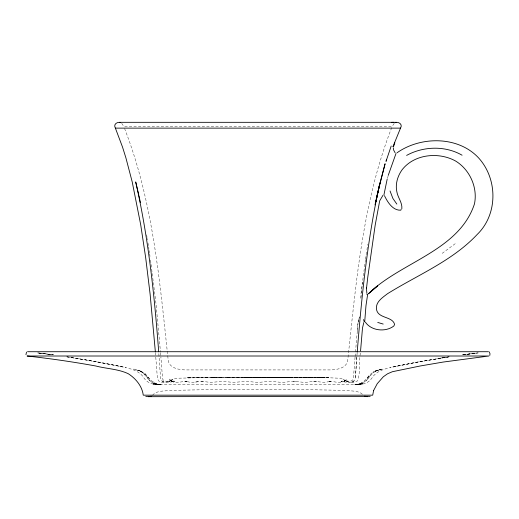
<?xml version="1.0" encoding="UTF-8"?>
<svg xmlns="http://www.w3.org/2000/svg" width="519" height="519" viewBox="0 0 519 519"><rect width="100%" height="100%" fill="white"/><g stroke="black" fill="none" stroke-linecap="round" stroke-linejoin="round"><path stroke-width="0.39" stroke-dasharray="2.6 1.95" d="M360.906 298.419L361.049 293.462L365.428 259.831M360.919 297.53L362.424 282.342M357.15 352.901L355.398 377.566C354.814 384.547 345.699 382.172 341.002 381.199L344.811 380.946L344.155 381.173L346.03 379.733C341.969 384.702 334.651 381.335 329.273 381.199L330.979 381.296L329.461 381.53L331.083 381.173L324.816 382.464L312.685 381.199M355.398 377.566L356.962 355.249M355.054 357.117L353.361 378.961L352.602 380.142L351.162 380.946L349.209 381.296L345.109 380.706L347.762 381.4L345.109 380.706M355.106 356.456L358.039 322.753M360.4 353.043C358.642 362.119 360.926 372.623 357.241 381.043C353.75 383.281 349.209 382.568 345.641 380.849M357.241 331.005L357.967 323.123L358.752 319.86M365.519 259.189L366.816 250.495M366.933 249.71L367.783 244.313M359.154 318.069L359.446 316.726M358.901 319.211L359.349 317.258M358.162 322.228L358.863 319.412M387.472 178.387L388.069 176.136M391.735 127.603C362.82 201.21 356.274 281.253 347.84 359.18C347.548 368.704 335.722 370.073 328.391 369.917L187.567 369.917C180.229 370.073 168.409 368.704 168.111 359.18C159.683 281.253 153.131 201.21 124.223 127.603M346.251 379.233L346.03 379.733M378.111 370.105L372.927 372.253L378.091 370.105C369.223 372.83 366.81 385.221 356.332 384.566L359.485 383.989L362.509 382.471L359.485 383.989L356.689 384.566C364.299 383.995 367.4 376.165 372.908 372.253M367.42 377.864L369.119 375.542M370.287 375.503L366.167 380.725L368.25 378.228M152.437 395.335C156.855 390.093 164.731 391.32 170.809 390.392L201.813 389.775L314.138 389.775L345.141 390.392C350.909 391.255 357.98 390.243 362.651 394.401M394.239 123.34L392.299 126.214L123.658 126.214L121.712 123.34M442.162 253.369L455.708 243.327M359.485 383.989L355.041 384.566L359.907 384.066L363.514 382.698L359.764 384.079L355.048 384.566M155.421 352.609L157.348 377.566C159.022 387.602 171.101 379.551 176.479 378.241L201.794 377.65M169.097 381.413L172.976 379.162L169.097 381.413L170.842 380.706L166.742 381.296L164.789 380.946L163.349 380.142L162.59 378.961L160.884 356.955M354.12 380.907L351.908 382.075L353.861 381.043M351.908 382.075L352.239 381.913M375.114 371.215L382.114 369.08L375.568 371.007L379.778 369.71M363.482 382.737L359.764 384.079L354.607 384.566L359.907 384.066M344.155 381.173L344.811 380.946M375.561 371.007L382.114 369.08M168.188 381.4L170.842 380.706M203.266 381.199L191.135 382.464L184.868 381.173L186.49 381.53L184.972 381.296L186.678 381.199C181.3 381.335 173.982 384.702 169.921 379.733L171.795 381.173L171.14 380.946L174.948 381.199C170.213 382.166 161.266 384.579 160.514 377.566L158.756 352.609M171.997 381.737L174.948 381.199M449.11 356.819L416.446 362.262L392.358 367.056L416.446 362.262L448.721 356.845M449.337 356.761L416.64 362.262L390.541 367.523L390.891 367.452C383.703 369.093 375.782 371.5 371.792 378.247C368.711 383.016 362.917 384.644 357.52 384.566L362.859 384.079L357.494 384.566L158.457 384.566C153.053 384.644 147.247 383.022 144.165 378.247C140.169 371.5 132.254 369.093 125.066 367.452L125.416 367.523L99.505 362.262L67.23 356.845M440.346 358.104L448.916 356.858M462.935 354.821L478.025 352.894M462.656 354.827L476.461 353.076M462.682 354.814L477.791 352.965M195.553 382.055L198.102 381.737M464.246 354.594L478.291 352.926M316.733 381.53L313.995 381.296L305.243 382.464L293.19 381.296L282.446 382.464L269.99 381.296L257.975 382.464L245.967 381.296L233.511 382.464L222.761 381.296L210.714 382.464L201.956 381.296L199.225 381.53M244.118 377.767L328.864 377.767L339.647 378.241L342.988 379.162M188.3 377.767L215.346 377.592M211.136 377.767L229.885 377.592M311.387 377.767L226.556 377.767L328.864 377.767L314.157 377.65M221.366 377.592L194.262 377.767M275.634 377.592L289.394 377.767L187.087 377.767L190.707 377.767M212.226 377.592L303.725 377.592M204.564 377.767L207.743 377.767M321.689 377.767L306.223 377.65M294.584 377.592L327.651 377.767M286.066 377.592L304.815 377.767M257.975 377.566L271.839 377.767M293.19 381.296L296.232 381.53M152.969 384.079L158.438 384.566L153.099 384.079M160.909 384.566L156.05 384.066L152.437 382.698L156.05 384.066L160.903 384.566L156.466 383.989L159.262 384.566L156.44 383.969L153.442 382.471L156.472 383.989L159.618 384.566C149.018 385.319 146.747 372.804 137.859 370.105L144.652 373.323L150.782 380.271L156.44 383.969M156.057 384.066L161.351 384.566M37.932 352.894L53.269 354.814M37.66 352.926L53.301 354.827L38.159 352.965M39.489 353.076L53.055 354.814M341.002 381.199L342.423 381.4M66.847 356.819L99.505 362.262L123.6 367.056L87.354 360.102L66.704 356.819M136.179 369.71L133.844 369.08L143.023 372.253L137.859 370.105M137.937 370.203L140.39 371.007M171.14 380.946L171.802 381.173M152.476 382.737L156.187 384.079M164.043 382.075L161.831 380.907M142.79 372.752L145.67 375.503L149.783 380.725L147.701 378.228M144.652 373.323L150.776 380.271M169.629 379.065L170.024 379.979M146.605 234.86L147.104 237.812M147.227 238.552L147.474 240.031M147.96 243.041L148.447 246.077M148.564 246.836L148.927 249.114M149.161 250.671L149.511 253.006M149.628 253.785L150.095 256.899M150.549 260.071L156.011 303.79L160.514 352.317M160.579 353.082L160.767 355.385M346.854 381.413L342.975 379.162L346.854 381.413"/><path stroke-width="0.78" d="M25.95 354.698L26.521 352.064M394.823 142.803L393.512 146.773L393 146.533L401.174 126.519L401.09 124.943L400.136 123.554L398.488 122.601L396.542 122.322L119.409 122.322L117.463 122.601L115.821 123.554L114.868 124.943L114.777 126.519L122.503 147.013L125.877 157.77L132.215 181.922L140.701 224.74L145.677 257.677L150.108 294.124L155.363 351.804M357.215 352.122C361.724 295.408 367.536 238.604 379.908 182.993L375.847 201.872L380.038 182.993L385.098 163.745L377.514 193.36M360.569 350.857L362.489 328.021L363.787 322.546M401.829 208.826C402.51 202.637 397.716 197.531 396.808 191.569C395.231 184.05 397.586 176.175 401.94 169.998C414.052 154.065 438.568 151.658 455.461 160.948C469.747 169.525 477.889 187.534 474.463 203.902C459.068 250.975 400.558 261.985 368.334 293.89L377.553 285.878L370.041 292.288M367.621 294.526L365.96 305.814L364.734 321.482M383.93 194.878L387.174 179.165M375.016 204.901L377.358 194.041M489.793 355.463L490.001 353.724L489.209 351.85M388.206 175.428L396.023 153.429M386.473 159.982L386.019 161.331L391.203 146.021M401.109 209.41L400.843 210.182C392.851 210.727 387.498 202.053 384.475 195.676M367.121 294.189L366.946 294.565M382.977 195.274L379.687 200.847L375.172 225.214L367.802 277.003L366.485 288.545L366.868 293.365M397.003 152.813C420.63 136.069 458.309 135.835 478.706 158.036C497.812 179.126 497.981 214.315 477.227 234.432C452.386 260.908 417.827 274.843 387.544 293.696C382.814 297.355 375.97 301.584 376.405 308.455C377.073 318.926 392.461 315.883 394.583 324.401L393.85 326.003C385.617 332.355 371.377 330.966 365.35 322.117M406.611 155.415C423.413 146.163 445.321 145.521 462.079 155.213M395.322 122.692L396.257 122.328M151.327 396.205L148.557 396.678L145.774 396.373M370.183 396.373L148.557 396.678M115.348 128.128L400.603 128.128M393 146.533L393.532 146.533M27.52 351.72L488.431 351.72M391.819 122.322L393.889 122.328M367.394 396.678L364.63 396.205M377.741 322.448L383.204 324.064M119.409 122.322L120.629 122.692M396.84 204.084L392.902 198.459L390.035 190.953M395.089 152.768L393.584 149.952L393.285 147.837M364.195 321.786L363.572 319.516M138.852 195.319L135.693 181.922C148.421 237.708 154.364 294.824 158.697 351.804M139.021 196.111L140.364 202.455M373.596 390.548L372.707 395.173L143.25 395.173C142.18 386.155 135.757 378.539 128.329 373.751C118.137 368.925 106.499 368.795 95.71 365.979C72.952 361.853 50.058 358.525 27.066 356.008L488.892 356.008L443.122 362.067L420.241 365.979L392.429 371.708L387.622 373.751L383.353 376.742L377.235 383.697L373.596 390.548M366.57 287.526L366.362 288.058L366.576 287.52"/></g></svg>
